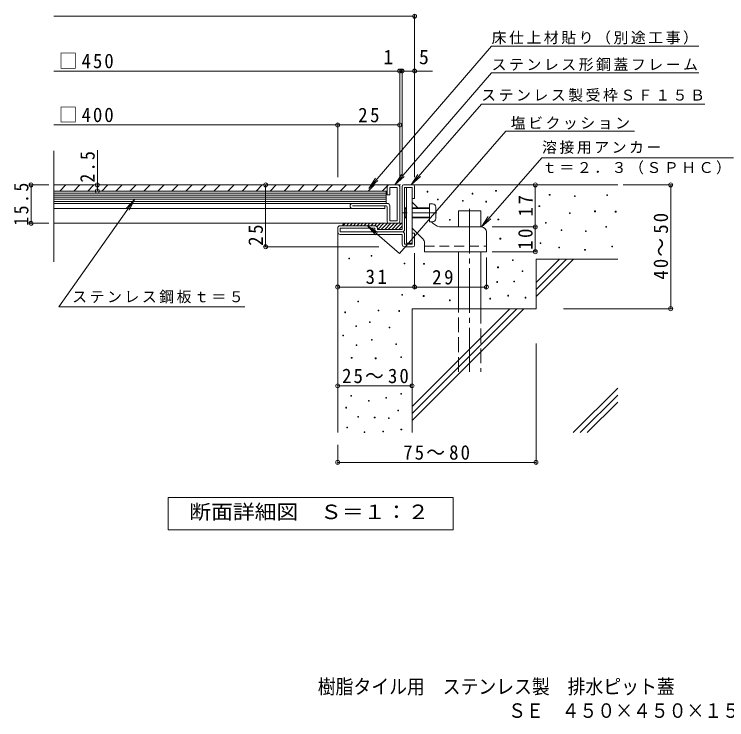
# Model space of a CAD drawing. Units: millimetres, scale not verified. Extents: x -299 to 257, y -275 to 239.
# Drawn here: x -299.4 to -12, y -274.9 to 9.9 of the extents above; entities that cross this region are included whole.
import ezdxf
from ezdxf.enums import TextEntityAlignment as Align

# ---------------------------------------------------------------- set-up
doc = ezdxf.new("R2010")
doc.units = ezdxf.units.MM
doc.header["$LTSCALE"] = 2
doc.header["$PDMODE"] = 32
doc.header["$PDSIZE"] = 1.6
for name, pattern in [('CHAIN1', [8, 5, -1, 1, -1]), ('CHAIN2', [12, 9, -1, 1, -1]), ('DASHED2', [3, 2, -1]), ('DASHED3', [4, 3, -1])]:
    doc.linetypes.add(name, pattern=pattern)
for name, color, linetype, lineweight in [('D-0', 7, 'Continuous', 9), ('D-1', 2, 'Continuous', 9), ('D-2', 3, 'Continuous', 9), ('D-3', 3, 'Continuous', 9), ('D-4', 7, 'Continuous', 9), ('D-5', 7, 'Continuous', 9), ('D-6', 6, 'Continuous', 9), ('D-9', 4, 'Continuous', 9), ('D-A', 2, 'Continuous', 9)]:
    doc.layers.add(name, color=color, linetype=linetype, lineweight=lineweight)
doc.layers.add('F-4_F-4ﾚｲﾔ', color=2, linetype='Continuous')
doc.styles.add('ＭＳ ゴシック', font='')
doc.styles.get('ＭＳ ゴシック').set_extended_font_data('MS Gothic')

msp = doc.modelspace()

# ---------------------------------------------------------------- linework, layer by layer
at = {"layer": 'D-0'}
for points in [[(-132.916, -61.912), (-132.916, -61.611), (-132.616, -61.611), (-132.616, -61.912)], [(-114.741, -62.696), (-114.741, -62.396), (-114.441, -62.396), (-114.441, -62.696)], [(-105.23, -61.616), (-105.23, -61.316), (-104.93, -61.316), (-104.93, -61.616)], [(-83.573, -63.195), (-83.573, -62.895), (-83.273, -62.895), (-83.273, -63.195)], [(-60.428, -63.331), (-60.428, -63.031), (-60.128, -63.031), (-60.128, -63.331)], [(-128.667, -65.071), (-128.667, -64.771), (-128.367, -64.771), (-128.367, -65.071)], [(-118.63, -65.596), (-118.63, -65.296), (-118.33, -65.296), (-118.33, -65.596)], [(-109.152, -65.931), (-109.152, -65.631), (-108.852, -65.631), (-108.852, -65.931)], [(-73.422, -63.737), (-73.422, -63.437), (-73.121, -63.437), (-73.121, -63.737)], [(-87.743, -67.801), (-87.743, -67.501), (-87.443, -67.501), (-87.443, -67.801)], [(-75.414, -70.614), (-75.414, -70.313), (-75.114, -70.313), (-75.114, -70.614)], [(-65.301, -69.827), (-65.301, -69.527), (-65.001, -69.527), (-65.001, -69.827)], [(-56.943, -69.979), (-56.943, -69.679), (-56.643, -69.679), (-56.643, -69.979)], [(-123.894, -73.287), (-123.894, -72.987), (-123.594, -72.987), (-123.594, -73.287)], [(-104.281, -73.157), (-104.281, -72.857), (-103.981, -72.857), (-103.981, -73.157)], [(-85.107, -74.493), (-85.107, -74.193), (-84.807, -74.193), (-84.807, -74.493)], [(-78.836, -77.407), (-78.836, -77.107), (-78.535, -77.107), (-78.535, -77.407)], [(-69.04, -77.877), (-69.04, -77.577), (-68.74, -77.577), (-68.74, -77.877)], [(-60.834, -76.053), (-60.834, -75.753), (-60.534, -75.753), (-60.534, -76.053)], [(-103.496, -80.871), (-103.496, -80.571), (-103.196, -80.571), (-103.196, -80.871)], [(-87.252, -82.737), (-87.252, -82.437), (-86.952, -82.437), (-86.952, -82.737)], [(-79.783, -84.445), (-79.783, -84.145), (-79.483, -84.145), (-79.483, -84.445)], [(-69.342, -85.39), (-69.342, -85.09), (-69.042, -85.09), (-69.042, -85.39)], [(-58.398, -84.039), (-58.398, -83.739), (-58.098, -83.739), (-58.098, -84.039)], [(-164.441, -88.896), (-164.441, -88.596), (-164.14, -88.596), (-164.14, -88.896)], [(-155.452, -87.792), (-155.452, -87.492), (-155.152, -87.492), (-155.152, -87.792)], [(-142.109, -90.868), (-142.109, -90.568), (-141.809, -90.568), (-141.809, -90.868)], [(-134.286, -91.084), (-134.286, -90.784), (-133.986, -90.784), (-133.986, -91.084)], [(-98.434, -89.599), (-98.434, -89.299), (-98.134, -89.299), (-98.134, -89.599)], [(-104.413, -92.451), (-104.413, -92.151), (-104.113, -92.151), (-104.113, -92.451)], [(-94.54, -94.03), (-94.54, -93.73), (-94.24, -93.73), (-94.24, -94.03)], [(-104.808, -98.375), (-104.808, -98.075), (-104.508, -98.075), (-104.508, -98.375)], [(-97.916, -98.147), (-97.916, -97.846), (-97.616, -97.846), (-97.616, -98.147)], [(-143.115, -103.508), (-143.115, -103.208), (-142.815, -103.208), (-142.815, -103.508)], [(-160.886, -106.273), (-160.886, -105.973), (-160.586, -105.973), (-160.586, -106.273)], [(-134.4, -104.028), (-134.4, -103.728), (-134.1, -103.728), (-134.1, -104.028)], [(-123.893, -105.753), (-123.893, -105.453), (-123.593, -105.453), (-123.593, -105.753)], [(-107.572, -105.088), (-107.572, -104.788), (-107.272, -104.788), (-107.272, -105.088)], [(-100.291, -103.887), (-100.291, -103.587), (-99.991, -103.587), (-99.991, -103.887)], [(-93.355, -104.693), (-93.355, -104.393), (-93.055, -104.393), (-93.055, -104.693)], [(-166.049, -110.617), (-166.049, -110.317), (-165.749, -110.317), (-165.749, -110.617)], [(-152.593, -109.827), (-152.593, -109.527), (-152.293, -109.527), (-152.293, -109.827)], [(-144.3, -110.058), (-144.3, -109.758), (-144, -109.758), (-144, -110.058)], [(-156.147, -114.566), (-156.147, -114.266), (-155.847, -114.266), (-155.847, -114.566)], [(-161.676, -116.146), (-161.676, -115.846), (-161.376, -115.846), (-161.376, -116.146)], [(-148.249, -116.772), (-148.249, -116.471), (-147.949, -116.471), (-147.949, -116.772)], [(-166.916, -119.945), (-166.916, -119.645), (-166.616, -119.645), (-166.616, -119.945)], [(-161.479, -123.847), (-161.479, -123.547), (-161.179, -123.547), (-161.179, -123.847)], [(-155.357, -121.675), (-155.357, -121.375), (-155.057, -121.375), (-155.057, -121.675)], [(-145.484, -123.485), (-145.484, -123.185), (-145.184, -123.185), (-145.184, -123.485)], [(-163.453, -128.981), (-163.453, -128.681), (-163.153, -128.681), (-163.153, -128.981)], [(-153.778, -129.178), (-153.778, -128.878), (-153.478, -128.878), (-153.478, -129.178)], [(-143.532, -128.692), (-143.532, -128.392), (-143.232, -128.392), (-143.232, -128.692)], [(-143.51, -143.557), (-143.51, -143.257), (-143.21, -143.257), (-143.21, -143.557)], [(-163.651, -144.347), (-163.651, -144.047), (-163.351, -144.047), (-163.351, -144.347)], [(-156.542, -146.322), (-156.542, -146.022), (-156.242, -146.022), (-156.242, -146.322)], [(-149.573, -145.09), (-149.573, -144.79), (-149.273, -144.79), (-149.273, -145.09)], [(-165.673, -149.086), (-165.673, -148.786), (-165.373, -148.786), (-165.373, -149.086)], [(-144.695, -150.271), (-144.695, -149.971), (-144.395, -149.971), (-144.395, -150.271)], [(-160.863, -152.802), (-160.863, -152.502), (-160.563, -152.502), (-160.563, -152.802)], [(-154.173, -153.035), (-154.173, -152.735), (-153.873, -152.735), (-153.873, -153.035)], [(-148.478, -153.361), (-148.478, -153.061), (-148.178, -153.061), (-148.178, -153.361)], [(-165.23, -157.146), (-165.23, -156.846), (-164.93, -156.846), (-164.93, -157.146)], [(-143.439, -157.913), (-143.439, -157.613), (-143.139, -157.613), (-143.139, -157.913)], [(-158.285, -159.005), (-158.285, -158.705), (-157.984, -158.705), (-157.984, -159.005)], [(-150.757, -158.703), (-150.757, -158.403), (-150.457, -158.403), (-150.457, -158.703)]]:
    msp.add_lwpolyline(points, close=True, dxfattribs=at)
at = {"layer": 'D-1'}
for p, q in [((-142.942, -77.005), (-142.942, -59.605)), ((-142.342, -59.005), (-138.542, -59.005)), ((-141.942, -77.005), (-141.942, -60.005)), ((-141.942, -60.005), (-138.942, -60.005)), ((-137.942, -59.605), (-137.942, -64.505)), ((-168.942, -78.005), (-168.942, -76.505)), ((-153.942, -75.505), (-167.942, -75.505)), ((-167.942, -78.005), (-167.942, -76.505)), ((-153.942, -76.505), (-167.942, -76.505)), ((-153.942, -77.005), (-153.942, -76.505)), ((-152.942, -76.505), (-152.942, -77.005)), ((-142.942, -77.005), (-152.942, -77.005)), ((-142.942, -78.005), (-167.942, -78.005)), ((-167.942, -79.005), (-142.942, -79.005)), ((-142.942, -83.005), (-142.942, -79.005)), ((-141.942, -79.005), (-141.942, -83.005)), ((-137.942, -78.505), (-138.942, -78.505)), ((-138.942, -83.005), (-138.942, -78.505)), ((-137.942, -83.405), (-137.942, -78.505)), ((-141.942, -83.005), (-138.942, -83.005)), ((-141.942, -84.005), (-138.542, -84.005))]:
    msp.add_line(p, q, dxfattribs=at)
msp.add_lwpolyline([(-137.942, -64.505), (-138.942, -64.505), (-138.942, -60.005)], dxfattribs=at)
for centre, radius, start, end in [((-142.342, -59.605), 0.6, 90, 180), ((-138.542, -59.605), 0.6, 0, 90), ((-167.942, -76.505), 1, 90, 180), ((-153.942, -76.505), 1, 0, 90), ((-152.942, -77.005), 1, 180, 270), ((-142.942, -77.005), 1, 270, 0), ((-167.942, -78.005), 1, 180, 270), ((-142.942, -79.005), 1, 0, 90), ((-141.942, -83.005), 1, 180, 270), ((-138.542, -83.405), 0.6, 270, 0)]:
    msp.add_arc(centre, radius, start, end, dxfattribs=at)
at = {"layer": 'D-2'}
for p, q in [((-283.476, -90.054), (-283.476, -45.266)), ((-283.476, -59.004), (-148.942, -59.004)), ((-148.942, -59.004), (-148.942, -63.005)), ((-144.642, -59.005), (-148.242, -59.005)), ((-147.942, -60.005), (-144.942, -60.005)), ((-147.942, -63.005), (-147.942, -60.005)), ((-144.942, -60.005), (-144.942, -73.505)), ((-143.942, -73.805), (-143.942, -59.705)), ((-148.942, -63.005), (-147.942, -63.005)), ((-283.476, -68.505), (-149.942, -68.505)), ((-162.942, -66.505), (-148.942, -66.505)), ((-149.442, -67.505), (-162.942, -67.505)), ((-149.942, -68.505), (-149.942, -67.505)), ((-148.942, -73.805), (-148.942, -68.005)), ((-147.942, -73.505), (-147.942, -67.505)), ((-144.642, -74.505), (-283.476, -74.505)), ((-144.942, -73.505), (-147.942, -73.505))]:
    msp.add_line(p, q, dxfattribs=at)
at = {"layer": 'D-2', "color": 4}
for p, q in [((-283.476, -61.504), (-148.942, -61.504)), ((-283.476, -62.338), (-149.442, -62.338)), ((-283.476, -63.171), (-149.442, -63.171)), ((-283.476, -64.004), (-149.442, -64.004)), ((-283.476, -64.838), (-149.442, -64.838)), ((-283.476, -65.671), (-149.442, -65.671))]:
    msp.add_line(p, q, dxfattribs=at)
msp.add_lwpolyline([(-283.476, -66.504), (-149.442, -66.504), (-149.442, -61.504)], dxfattribs=at)
at = {"layer": 'D-2'}
for centre, radius, start, end in [((-148.242, -59.705), 0.7, 90, 180), ((-144.642, -59.705), 0.7, 0, 90), ((-162.942, -67.505), 1, 90, 270), ((-149.442, -68.005), 0.5, 0, 90), ((-148.942, -67.505), 1, 0, 90), ((-148.242, -73.805), 0.7, 180, 270), ((-144.642, -73.805), 0.7, 270, 352.98354)]:
    msp.add_arc(centre, radius, start, end, dxfattribs=at)
at = {"layer": 'D-3'}
for p, q in [((-141.242, -60.005), (-141.242, -82.505)), ((-141.242, -60.005), (-138.942, -60.005)), ((-138.942, -60.005), (-138.942, -82.505)), ((-136.642, -68.305), (-138.942, -66.005)), ((-130.406, -74.541), (-131.042, -73.905)), ((-134.528, -80.955), (-138.942, -76.541)), ((-110.942, -76.005), (-126.871, -76.005)), ((-108.942, -78.005), (-108.942, -86.005)), ((-141.242, -82.505), (-138.942, -82.505)), ((-133.942, -82.369), (-133.942, -86.005)), ((-133.942, -86.005), (-108.942, -86.005))]:
    msp.add_line(p, q, dxfattribs=at)
at = {"layer": 'D-3', "linetype": 'CHAIN1'}
msp.add_line((-128.954, -70.305), (-142.688, -70.305), dxfattribs=at)
at = {"layer": 'D-3', "linetype": 'DASHED2'}
msp.add_line((-133.942, -83.705), (-108.942, -83.705), dxfattribs=at)
at = {"layer": 'D-3'}
for centre, radius, start, end in [((-126.871, -71.005), 5, 225, 270), ((-110.942, -78.005), 2, 0, 90), ((-135.942, -82.369), 2, 0, 45.00024)]:
    msp.add_arc(centre, radius, start, end, dxfattribs=at)
at = {"layer": 'D-4'}
for p, q in [((-283.475, 9.068), (-137.942, 9.068)), ((-137.942, -55.914), (-137.942, 9.668)), ((-283.475, -13.071), (-130.725, -13.071)), ((-143.942, -55.914), (-143.942, -12.471)), ((-142.942, -55.914), (-142.942, -12.471)), ((-168.942, -55.914), (-168.942, -34.221)), ((-283.475, -34.821), (-168.942, -34.821)), ((-168.942, -34.821), (-143.942, -34.821)), ((-265.905, -61.504), (-265.905, -45.028)), ((-285.417, -59.005), (-293.243, -59.005)), ((-292.643, -74.505), (-292.643, -59.005)), ((-143.571, -59.005), (-198.638, -59.005)), ((-198.038, -84.005), (-198.038, -59.005)), ((-89.227, -76.005), (-89.227, -59.005)), ((-53.736, -59.005), (-34.005, -59.005)), ((-34.605, -109.005), (-34.605, -59.005)), ((-285.417, -74.505), (-293.243, -74.505)), ((-106.577, -76.005), (-88.627, -76.005)), ((-89.227, -86.005), (-89.227, -76.005)), ((-152.313, -84.005), (-198.638, -84.005)), ((-106.577, -86.005), (-88.627, -86.005)), ((-137.942, -86.599), (-137.942, -100.867)), ((-108.942, -88.371), (-108.942, -100.867)), ((-137.942, -100.267), (-168.942, -100.267)), ((-137.942, -100.267), (-108.942, -100.267)), ((-77.786, -109.005), (-34.005, -109.005)), ((-88.942, -122.98), (-88.942, -171.622)), ((-168.942, -140.129), (-138.942, -140.129)), ((-168.942, -164.005), (-168.942, -171.622)), ((-168.942, -171.022), (-88.942, -171.022))]:
    msp.add_line(p, q, dxfattribs=at)
for p in [(-137.942, 9.068), (-143.942, -13.071), (-142.942, -13.071), (-137.942, -13.071), (-168.942, -34.821), (-143.942, -34.821), (-292.643, -59.005), (-265.905, -59.004), (-198.038, -59.005), (-89.227, -59.005), (-34.605, -59.005), (-265.905, -61.504), (-292.643, -74.505), (-89.227, -76.005), (-198.038, -84.005), (-89.227, -86.005), (-168.942, -100.267), (-137.942, -100.267), (-108.942, -100.267), (-34.605, -109.005), (-168.942, -140.129), (-138.942, -140.129), (-168.942, -171.022), (-88.942, -171.022)]:
    msp.add_point(p, dxfattribs=at)
at = {"layer": 'D-5'}
for p, q in [((-106.838, -3.06), (-156.442, -60.508)), ((-106.838, -3.06), (-23.261, -3.06)), ((-106.838, -13.756), (-145.909, -59.005)), ((-106.838, -13.756), (-23.261, -13.756)), ((-110.972, -26.423), (-139.33, -59.005)), ((-110.972, -26.423), (-20.814, -26.423)), ((-101.073, -37.396), (-144.039, -86.761)), ((-101.073, -37.396), (-49.196, -37.396)), ((-156.442, -60.508), (-153.696, -56.329)), ((-156.442, -60.508), (-152.708, -57.182)), ((-145.909, -59.005), (-143.163, -54.827)), ((-145.909, -59.005), (-142.175, -55.68)), ((-139.33, -59.005), (-136.568, -54.838)), ((-139.33, -59.005), (-135.584, -55.694)), ((-281.449, -108.225), (-250.757, -64.739)), ((-250.757, -64.739), (-254.149, -68.412)), ((-250.757, -64.739), (-253.083, -69.165)), ((-110.942, -76.005), (-108.18, -71.837)), ((-110.942, -76.005), (-107.195, -72.695)), ((-157.048, -75.437), (-152.881, -78.2)), ((-281.449, -108.225), (-206.397, -108.225))]:
    msp.add_line(p, q, dxfattribs=at)
for points in [[(-110.942, -76.005), (-86.593, -48.029), (-9.252, -48.029)], [(-144.039, -86.761), (-157.048, -75.437), (-153.738, -79.184)]]:
    msp.add_lwpolyline(points, dxfattribs=at)
at = {"layer": 'D-5', "color": 2}
msp.add_lwpolyline([(-237.341, -198.194), (-237.341, -185.194), (-122.341, -185.194), (-122.341, -198.194)], close=True, dxfattribs=at)
at = {"layer": 'D-6'}
for p, q in [((-138.542, -59.005), (-55.942, -59.005)), ((-120.242, -69.505), (-111.241, -69.505)), ((-120.242, -76.005), (-120.242, -69.505)), ((-111.241, -76.005), (-111.241, -69.505)), ((-168.942, -78.005), (-168.942, -159.005)), ((-120.242, -109.005), (-120.242, -86.005)), ((-111.241, -109.005), (-111.241, -86.005)), ((-88.942, -89.005), (-55.942, -89.005)), ((-88.942, -89.005), (-88.942, -109.005)), ((-88.942, -98.473), (-79.474, -89.005)), ((-88.942, -101.301), (-76.646, -89.005)), ((-88.942, -104.13), (-73.818, -89.005)), ((-138.942, -109.005), (-138.942, -159.005)), ((-138.942, -109.005), (-88.942, -109.005)), ((-138.942, -148.473), (-99.474, -109.005)), ((-138.942, -151.301), (-96.646, -109.005)), ((-138.942, -154.129), (-93.818, -109.005)), ((-73.935, -159.005), (-55.942, -141.011)), ((-71.107, -159.005), (-55.942, -143.84)), ((-68.279, -159.005), (-55.942, -146.668))]:
    msp.add_line(p, q, dxfattribs=at)
at = {"layer": 'D-6', "linetype": 'CHAIN2'}
msp.add_line((-115.742, -68.689), (-115.742, -134.505), dxfattribs=at)
at = {"layer": 'D-6', "linetype": 'DASHED3'}
for p, q in [((-120.242, -134.505), (-120.242, -109.005)), ((-111.241, -109.005), (-111.241, -134.505))]:
    msp.add_line(p, q, dxfattribs=at)
at = {"layer": 'D-9'}
for p, q in [((-165.866, -74.505), (-166.865, -75.505)), ((-165.942, -74.505), (-142.942, -74.505)), ((-164.451, -74.505), (-165.451, -75.505)), ((-163.037, -74.505), (-164.037, -75.505)), ((-161.623, -74.505), (-162.623, -75.505)), ((-160.209, -74.505), (-161.208, -75.505)), ((-158.794, -74.505), (-159.794, -75.505)), ((-157.38, -74.505), (-158.38, -75.505)), ((-155.966, -74.505), (-156.966, -75.505)), ((-154.552, -74.505), (-155.552, -75.505)), ((-153.138, -74.505), (-154.137, -75.505)), ((-151.723, -74.505), (-153.134, -75.916)), ((-150.309, -74.505), (-152.809, -77.005)), ((-148.895, -74.505), (-151.395, -77.005)), ((-147.481, -74.505), (-149.98, -77.005)), ((-146.066, -74.505), (-148.566, -77.005)), ((-144.652, -74.505), (-147.152, -77.005)), ((-143.238, -74.505), (-145.738, -77.005)), ((-142.942, -75.624), (-144.324, -77.005))]:
    msp.add_line(p, q, dxfattribs=at)
msp.add_arc((-165.942, -75.505), 1, 90, 180, dxfattribs=at)
at = {"layer": 'D-A'}
for p, q in [((-281.088, -61.504), (-278.588, -59.004)), ((-275.431, -61.504), (-272.931, -59.004)), ((-269.774, -61.504), (-267.274, -59.004)), ((-264.117, -61.504), (-261.617, -59.004)), ((-258.461, -61.504), (-255.961, -59.004)), ((-252.804, -61.504), (-250.304, -59.004)), ((-247.147, -61.504), (-244.647, -59.004)), ((-241.49, -61.504), (-238.99, -59.004)), ((-235.833, -61.504), (-233.333, -59.004)), ((-230.176, -61.504), (-227.676, -59.004)), ((-224.519, -61.504), (-222.019, -59.004)), ((-218.863, -61.504), (-216.363, -59.004)), ((-213.206, -61.504), (-210.706, -59.004)), ((-207.549, -61.504), (-205.049, -59.004)), ((-201.892, -61.504), (-199.392, -59.004)), ((-196.235, -61.504), (-193.735, -59.004)), ((-190.578, -61.504), (-188.078, -59.004)), ((-184.921, -61.504), (-182.421, -59.004)), ((-179.264, -61.504), (-176.765, -59.004)), ((-173.608, -61.504), (-171.108, -59.004)), ((-167.951, -61.504), (-165.451, -59.004)), ((-162.294, -61.504), (-159.794, -59.004)), ((-156.637, -61.504), (-154.137, -59.004)), ((-150.98, -61.504), (-148.942, -59.466))]:
    msp.add_line(p, q, dxfattribs=at)
at = {"layer": 'D-A', "color": 7}
for p, q in [((-141.242, -68.555), (-141.942, -68.555)), ((-141.242, -68.305), (-141.692, -68.305)), ((-131.942, -68.305), (-138.942, -68.305)), ((-131.942, -68.555), (-138.942, -68.555)), ((-129.342, -72.605), (-129.342, -68.005)), ((-141.692, -72.305), (-141.942, -72.055)), ((-141.242, -72.055), (-141.942, -72.055)), ((-141.242, -72.305), (-141.692, -72.305)), ((-131.942, -72.055), (-138.942, -72.055)), ((-131.942, -72.305), (-138.942, -72.305)), ((-130.642, -73.905), (-131.942, -73.905))]:
    msp.add_line(p, q, dxfattribs=at)
for points in [[(-141.692, -72.305), (-141.692, -68.305), (-141.942, -68.555)], [(-130.642, -66.705), (-131.942, -66.705), (-131.942, -73.905)]]:
    msp.add_lwpolyline(points, dxfattribs=at)
for centre, start, end in [((-130.642, -68.005), 0, 90), ((-130.642, -72.605), 270, 0)]:
    msp.add_arc(centre, 1.3, start, end, dxfattribs=at)

# ---------------------------------------------------------------- texts
at = {"layer": 'D-4', "color": 2, "style": 'ＭＳ ゴシック'}
for s, p in [('1', (-150.531, -12.071)), ('5', (-136.159, -12.071))]:
    msp.add_text(s, height=5.865, dxfattribs=at).set_placement(p, align=Align.BOTTOM_LEFT)
at = {"layer": 'D-4', "color": 2, "char_height": 5.865, "attachment_point": 7, "style": 'ＭＳ ゴシック'}
for s, insert in [('\\T1.21;\\W0.95;□450', (-281.475, -12.061)), ('\\T1.21;\\W0.95;□400', (-281.475, -33.821)), ('\\T1.27;\\W0.95;25', (-160.692, -33.821)), ('\\T1.27;\\W0.95;31', (-157.692, -99.067)), ('\\T1.22;\\W0.95;25～30', (-167.192, -139.129)), ('\\T1.22;\\W0.95;75～80', (-142.515, -170.022))]:
    msp.add_mtext(s, dxfattribs=dict(at, insert=insert))
for s, insert, rotation in [('\\T1.27;\\W0.9;2.5', (-266.905, -58.105), 90), ('\\T1.28;\\W0.9;15.5', (-293.643, -75.505), 90), ('\\T1.27;\\W0.95;17', (-90.227, -71.755), 90), ('\\T1.22;\\W0.95;40～50', (-35.605, -97.255), 90), ('\\T1.27;\\W0.95;25', (-199.038, -83.597), 90), ('\\T1.27;\\W0.95;10', (-90.227, -85.255), 90), ('\\T1.27;\\W0.95;29', (-130.825, -99.267), 0.001)]:
    msp.add_mtext(s, dxfattribs=dict(at, insert=insert, rotation=rotation))
at = {"layer": 'D-5', "color": 2, "style": 'ＭＳ ゴシック', "width": 1.1}
msp.add_text('断面詳細図\u3000Ｓ＝１：２', height=5.865, dxfattribs=at).set_placement((-228.841, -195.694), align=Align.BOTTOM_LEFT)
at = {"layer": 'D-5', "char_height": 4.399, "attachment_point": 7, "style": 'ＭＳ ゴシック'}
for s, insert in [('\\T1.17;床仕上材貼り（別途工事）', (-106.838, -2.337)), ('\\T1.17;ステンレス形鋼蓋フレーム', (-106.838, -13.143)), ('\\T1.17;ステンレス製受枠ＳＦ１５Ｂ', (-111.044, -25.471)), ('\\T1.17;塩ビクッション', (-99.146, -36.691)), ('\\T1.17;溶接用アンカー', (-86.504, -46.536)), ('\\T1.17;ｔ＝２．３（ＳＰＨＣ）', (-86.504, -54.781)), ('\\T1.17;ステンレス鋼板ｔ＝５', (-276.05, -106.849))]:
    msp.add_mtext(s, dxfattribs=dict(at, insert=insert))
at = {"layer": 'F-4_F-4ﾚｲﾔ', "style": 'ＭＳ ゴシック', "width": 0.9}
for s, p in [('樹脂タイル用\u3000ステンレス製\u3000排水ピット蓋', (-176.993, -266.227)), ('ＳＥ\u3000４５０×４５０×１５＋ＳＦ１５Ｂ（四方枠）', (-100.196, -275.913))]:
    msp.add_text(s, height=5.865, dxfattribs=at).set_placement(p, align=Align.BOTTOM_LEFT)

doc.saveas('drawing.dxf')
